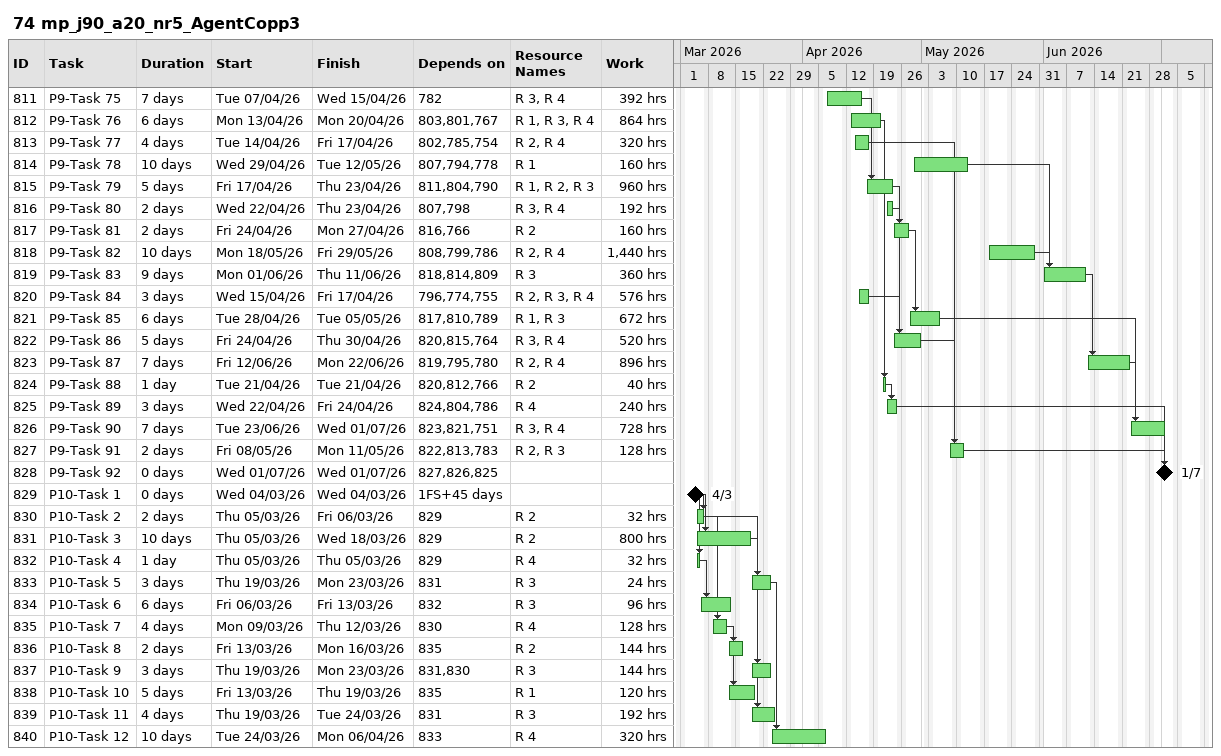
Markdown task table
74 mp_j90_a20_nr5_AgentCopp3

| ID | Task | Duration | Start | Finish | Predecessors | Resources | Work (h) |
|---|---|---|---|---|---|---|---|
| 811 | P9-Task 75 | 7d | 2026-04-07 | 2026-04-15 | 782 | R 3, R 4 | 392 |
| 812 | P9-Task 76 | 6d | 2026-04-13 | 2026-04-20 | 803, 801, 767 | R 1, R 3, R 4 | 864 |
| 813 | P9-Task 77 | 4d | 2026-04-14 | 2026-04-17 | 802, 785, 754 | R 2, R 4 | 320 |
| 814 | P9-Task 78 | 10d | 2026-04-29 | 2026-05-12 | 807, 794, 778 | R 1 | 160 |
| 815 | P9-Task 79 | 5d | 2026-04-17 | 2026-04-23 | 811, 804, 790 | R 1, R 2, R 3 | 960 |
| 816 | P9-Task 80 | 2d | 2026-04-22 | 2026-04-23 | 807, 798 | R 3, R 4 | 192 |
| 817 | P9-Task 81 | 2d | 2026-04-24 | 2026-04-27 | 816, 766 | R 2 | 160 |
| 818 | P9-Task 82 | 10d | 2026-05-18 | 2026-05-29 | 808, 799, 786 | R 2, R 4 | 1440 |
| 819 | P9-Task 83 | 9d | 2026-06-01 | 2026-06-11 | 818, 814, 809 | R 3 | 360 |
| 820 | P9-Task 84 | 3d | 2026-04-15 | 2026-04-17 | 796, 774, 755 | R 2, R 3, R 4 | 576 |
| 821 | P9-Task 85 | 6d | 2026-04-28 | 2026-05-05 | 817, 810, 789 | R 1, R 3 | 672 |
| 822 | P9-Task 86 | 5d | 2026-04-24 | 2026-04-30 | 820, 815, 764 | R 3, R 4 | 520 |
| 823 | P9-Task 87 | 7d | 2026-06-12 | 2026-06-22 | 819, 795, 780 | R 2, R 4 | 896 |
| 824 | P9-Task 88 | 1d | 2026-04-21 | 2026-04-21 | 820, 812, 766 | R 2 | 40 |
| 825 | P9-Task 89 | 3d | 2026-04-22 | 2026-04-24 | 824, 804, 786 | R 4 | 240 |
| 826 | P9-Task 90 | 7d | 2026-06-23 | 2026-07-01 | 823, 821, 751 | R 3, R 4 | 728 |
| 827 | P9-Task 91 | 2d | 2026-05-08 | 2026-05-11 | 822, 813, 783 | R 2, R 3 | 128 |
| 828 | P9-Task 92 | 0d | 2026-07-01 | 2026-07-01 | 827, 826, 825 |  |  |
| 829 | P10-Task 1 | 0d | 2026-03-04 | 2026-03-04 | 1FS+45d |  |  |
| 830 | P10-Task 2 | 2d | 2026-03-05 | 2026-03-06 | 829 | R 2 | 32 |
| 831 | P10-Task 3 | 10d | 2026-03-05 | 2026-03-18 | 829 | R 2 | 800 |
| 832 | P10-Task 4 | 1d | 2026-03-05 | 2026-03-05 | 829 | R 4 | 32 |
| 833 | P10-Task 5 | 3d | 2026-03-19 | 2026-03-23 | 831 | R 3 | 24 |
| 834 | P10-Task 6 | 6d | 2026-03-06 | 2026-03-13 | 832 | R 3 | 96 |
| 835 | P10-Task 7 | 4d | 2026-03-09 | 2026-03-12 | 830 | R 4 | 128 |
| 836 | P10-Task 8 | 2d | 2026-03-13 | 2026-03-16 | 835 | R 2 | 144 |
| 837 | P10-Task 9 | 3d | 2026-03-19 | 2026-03-23 | 831, 830 | R 3 | 144 |
| 838 | P10-Task 10 | 5d | 2026-03-13 | 2026-03-19 | 835 | R 1 | 120 |
| 839 | P10-Task 11 | 4d | 2026-03-19 | 2026-03-24 | 831 | R 3 | 192 |
| 840 | P10-Task 12 | 10d | 2026-03-24 | 2026-04-06 | 833 | R 4 | 320 |
